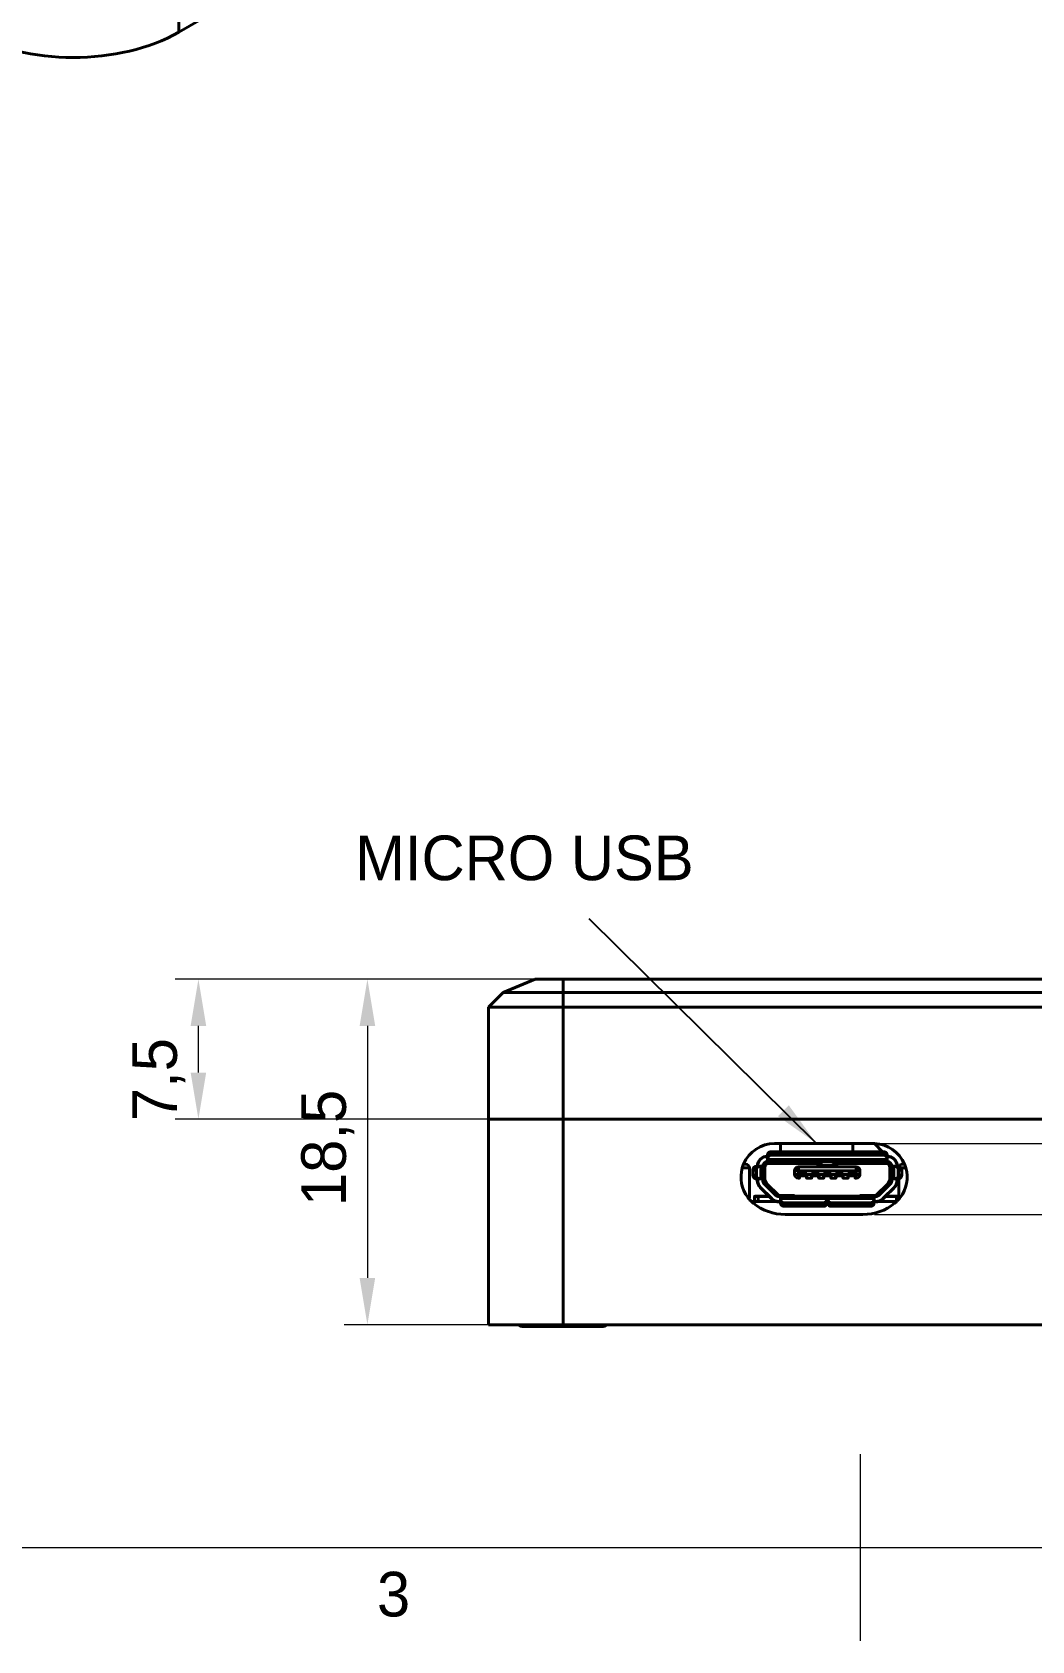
# Model space of a CAD drawing. Header units: millimetres. Extents: x 15 to 292, y 5 to 205.
# Drawn here: x 109.1 to 162.7, y 5 to 91.1 of the extents above; entities that cross this region are included whole.
import ezdxf

# ---------------------------------------------------------------- set-up
doc = ezdxf.new("R2010")
doc.units = ezdxf.units.MM
for name, color, linetype in [('Annotations', 7, 'Continuous'), ('Border', 7, 'Continuous'), ('Geometries', 7, 'Continuous')]:
    doc.layers.add(name, color=color, linetype=linetype)
doc.styles.add('Shapr6', font='txt', dxfattribs={"height": 2.3925})
doc.styles.add('Shapr8', font='txt', dxfattribs={"height": 2.3925})
doc.dimstyles.new('ISO-25', dxfattribs={"dimtxt": 2.5, "dimasz": 2.5, "dimexe": 1.25, "dimexo": 0.625, "dimtad": 1, "dimtxsty": 'Standard', "dimcen": 2.5, "dimadec": 0, "dimazin": 0, "dimtfac": 1, "dimtmove": 0, "dimatfit": 3, "dimfxl": 1, "dimarcsym": 0})

# ---------------------------------------------------------------- blocks, each defined once
blk = doc.blocks.new('*D4')
at = {"layer": 'Annotations', "color": 0, "linetype": 'Continuous', "lineweight": 15}
for p, q in [((136.957, 40.429), (125.848, 40.429)), ((127.098, 37.929), (127.098, 24.429)), ((139.297, 21.929), (125.848, 21.929))]:
    blk.add_line(p, q, dxfattribs=at)
at = {"layer": 'Annotations', "color": 0}
for points in [[(127.515, 37.929), (126.681, 37.929), (127.098, 40.429)], [(126.681, 24.429), (127.515, 24.429), (127.098, 21.929)]]:
    blk.add_solid(points, dxfattribs=at)
at = {"layer": 'Defpoints', "color": 0}
for p in [(137.582, 40.429), (127.098, 21.929), (139.922, 21.929)]:
    blk.add_point(p, dxfattribs=at)
at = {"layer": 'Annotations', "color": 0, "lineweight": 15, "insert": (124.974, 31.394), "char_height": 2.3925, "attachment_point": 5, "rotation": 90, "style": 'Shapr6'}
blk.add_mtext('\\A1;18,5', dxfattribs=at)
blk = doc.blocks.new('*D5')
at = {"layer": 'Annotations', "color": 0, "linetype": 'Continuous', "lineweight": 15}
for p, q in [((196.511, 34.129), (196.511, 36.629)), ((153.719, 31.629), (197.761, 31.629)), ((196.511, 27.829), (196.511, 31.629)), ((154.265, 27.829), (197.761, 27.829)), ((196.511, 25.329), (196.511, 22.829))]:
    blk.add_line(p, q, dxfattribs=at)
at = {"layer": 'Annotations', "color": 0}
for points in [[(196.094, 34.129), (196.927, 34.129), (196.511, 31.629)], [(196.927, 25.329), (196.094, 25.329), (196.511, 27.829)]]:
    blk.add_solid(points, dxfattribs=at)
at = {"layer": 'Defpoints', "color": 0}
for p in [(153.094, 31.629), (196.511, 31.629), (153.64, 27.829)]:
    blk.add_point(p, dxfattribs=at)
at = {"layer": 'Annotations', "color": 0, "lineweight": 15, "insert": (194.387, 29.56), "char_height": 2.3925, "attachment_point": 5, "rotation": 90, "style": 'Shapr6'}
blk.add_mtext('\\A1;3,8', dxfattribs=at)
blk = doc.blocks.new('*D6')
at = {"layer": 'Annotations', "color": 0, "linetype": 'Continuous', "lineweight": 15}
for p, q in [((136.957, 40.429), (116.797, 40.429)), ((118.047, 35.429), (118.047, 37.929)), ((136.957, 32.929), (116.797, 32.929))]:
    blk.add_line(p, q, dxfattribs=at)
at = {"layer": 'Annotations', "color": 0}
for points in [[(118.464, 37.929), (117.63, 37.929), (118.047, 40.429)], [(117.63, 35.429), (118.464, 35.429), (118.047, 32.929)]]:
    blk.add_solid(points, dxfattribs=at)
at = {"layer": 'Defpoints', "color": 0}
for p in [(118.047, 40.429), (137.582, 40.429), (137.582, 32.929)]:
    blk.add_point(p, dxfattribs=at)
at = {"layer": 'Annotations', "color": 0, "lineweight": 15, "insert": (115.923, 35.051), "char_height": 2.3925, "attachment_point": 5, "rotation": 90, "style": 'Shapr6'}
blk.add_mtext('\\A1;7,5', dxfattribs=at)

msp = doc.modelspace()

# ---------------------------------------------------------------- linework, layer by layer
at = {"layer": 'Border', "linetype": 'Continuous', "lineweight": 15}
for p, q in [((153.5, 15), (153.5, 5)), ((20, 10), (287, 10))]:
    msp.add_line(p, q, dxfattribs=at)
at = {"layer": 'Geometries', "linetype": 'Continuous', "lineweight": 40}
for p, q in [((161.79, 117.003), (116.995, 91.14)), ((116.995, 109.103), (116.995, 91.14)), ((133.582, 38.929), (134.375, 39.722)), ((136.082, 40.429), (134.375, 39.722)), ((137.582, 39.722), (134.375, 39.722)), ((136.082, 40.429), (137.582, 40.429)), ((137.582, 40.429), (137.582, 39.722)), ((137.582, 40.429), (185.932, 40.429)), ((137.582, 38.929), (137.582, 39.722)), ((185.932, 39.722), (137.582, 39.722)), ((133.582, 32.929), (133.582, 38.929)), ((137.582, 38.929), (133.582, 38.929)), ((185.932, 38.929), (137.582, 38.929)), ((137.582, 38.929), (137.582, 32.929)), ((133.582, 21.929), (133.582, 32.929)), ((137.582, 32.929), (133.582, 32.929)), ((133.582, 32.929), (137.582, 32.929)), ((137.582, 32.929), (137.582, 21.929)), ((168.375, 32.929), (137.582, 32.929)), ((137.582, 32.929), (168.375, 32.929)), ((148.532, 30.954), (148.532, 31.03)), ((149.221, 31.191), (148.732, 31.191)), ((148.732, 31.186), (148.732, 31.191)), ((148.732, 31.186), (148.732, 31.018)), ((154.732, 31.186), (148.732, 31.186)), ((148.732, 31.018), (154.732, 31.018)), ((148.732, 31.018), (148.732, 31.004)), ((148.909, 31.629), (149.221, 31.629)), ((149.221, 31.629), (153.094, 31.629)), ((149.221, 31.629), (149.221, 31.191)), ((153.094, 31.191), (149.221, 31.191)), ((153.094, 31.629), (154.206, 31.629)), ((153.094, 31.629), (153.094, 31.191)), ((154.695, 31.191), (153.094, 31.191)), ((154.695, 31.191), (154.258, 31.628)), ((154.732, 31.191), (154.695, 31.191)), ((154.732, 31.186), (154.732, 31.191)), ((154.732, 31.018), (154.732, 31.186)), ((154.732, 31.018), (154.732, 31.004)), ((154.932, 31.03), (154.932, 30.954)), ((147.557, 30.329), (147.179, 30.329)), ((147.25, 30.529), (147.357, 30.529)), ((147.557, 28.729), (147.557, 30.329)), ((147.75, 30.204), (147.745, 30.204)), ((147.745, 30.204), (147.745, 29.944)), ((147.75, 30.204), (147.75, 29.944)), ((147.918, 30.204), (147.75, 30.204)), ((147.906, 30.404), (147.982, 30.404)), ((147.918, 29.944), (147.918, 30.204)), ((147.918, 30.204), (147.932, 30.204)), ((147.932, 30.204), (147.932, 29.944)), ((148.002, 30.414), (147.982, 30.414)), ((147.982, 30.404), (147.995, 30.404)), ((147.995, 30.404), (147.998, 30.404)), ((147.999, 30.404), (147.998, 30.404)), ((147.998, 30.404), (148.074, 30.404)), ((148.002, 30.414), (148.272, 30.414)), ((148.002, 30.41), (148.002, 30.405)), ((148.074, 30.404), (148.163, 30.404)), ((148.169, 30.394), (148.081, 30.394)), ((148.163, 30.404), (148.272, 30.404)), ((148.169, 29.754), (148.169, 30.394)), ((148.282, 30.394), (148.169, 30.394)), ((148.272, 30.414), (148.272, 30.414)), ((148.272, 30.404), (148.272, 30.414)), ((148.272, 30.404), (148.272, 30.414)), ((148.272, 30.404), (148.272, 30.404)), ((148.281, 30.404), (148.282, 30.404)), ((148.281, 30.399), (148.281, 30.399)), ((148.282, 30.404), (148.282, 30.394)), ((148.282, 30.394), (148.282, 30.354)), ((148.282, 30.354), (148.282, 29.761)), ((148.382, 30.354), (148.282, 30.354)), ((148.382, 30.354), (148.382, 29.761)), ((148.522, 30.934), (148.522, 30.954)), ((148.522, 30.664), (148.522, 30.934)), ((148.522, 30.664), (148.532, 30.664)), ((148.522, 30.664), (148.522, 30.664)), ((148.522, 30.664), (148.532, 30.664)), ((148.531, 30.934), (148.525, 30.934)), ((148.532, 30.941), (148.532, 30.954)), ((148.532, 30.938), (148.532, 30.941)), ((148.532, 30.862), (148.532, 30.938)), ((148.532, 30.938), (148.532, 30.937)), ((148.532, 30.773), (148.532, 30.862)), ((148.532, 30.664), (148.532, 30.773)), ((148.532, 30.664), (148.532, 30.664)), ((148.532, 30.655), (148.532, 30.654)), ((148.542, 30.654), (148.532, 30.654)), ((148.537, 30.655), (148.537, 30.655)), ((148.542, 30.855), (148.542, 30.767)), ((154.922, 30.767), (148.542, 30.767)), ((148.542, 30.767), (148.542, 30.654)), ((148.582, 30.654), (148.542, 30.654)), ((151.322, 30.654), (148.582, 30.654)), ((148.582, 30.554), (148.582, 30.654)), ((151.222, 30.554), (148.582, 30.554)), ((154.732, 31.004), (148.732, 31.004)), ((149.982, 29.974), (149.982, 30.174)), ((150.182, 30.174), (149.982, 30.174)), ((150.182, 30.374), (151.222, 30.374)), ((150.182, 30.174), (150.182, 30.374)), ((150.182, 30.174), (150.182, 29.974)), ((153.282, 30.174), (150.182, 30.174)), ((151.222, 30.554), (151.322, 30.654)), ((151.222, 30.374), (151.222, 30.554)), ((151.222, 30.374), (151.322, 30.374)), ((151.322, 30.654), (151.322, 30.374)), ((151.332, 30.654), (151.322, 30.654)), ((151.322, 30.374), (152.142, 30.374)), ((152.132, 30.654), (151.332, 30.654)), ((151.932, 30.454), (151.532, 30.454)), ((152.142, 30.654), (152.132, 30.654)), ((152.142, 30.374), (152.142, 30.654)), ((154.882, 30.654), (152.142, 30.654)), ((152.142, 30.654), (152.242, 30.554)), ((152.142, 30.374), (152.242, 30.374)), ((152.242, 30.554), (152.242, 30.374)), ((154.882, 30.554), (152.242, 30.554)), ((152.242, 30.374), (153.282, 30.374)), ((153.282, 30.374), (153.282, 30.174)), ((153.282, 29.974), (153.282, 30.174)), ((153.482, 30.174), (153.282, 30.174)), ((153.482, 30.174), (153.482, 29.974)), ((154.922, 30.654), (154.882, 30.654)), ((154.882, 30.654), (154.882, 30.554)), ((154.922, 30.767), (154.922, 30.855)), ((154.922, 30.654), (154.922, 30.767)), ((154.932, 30.654), (154.922, 30.654)), ((154.928, 30.655), (154.927, 30.655)), ((154.927, 30.655), (154.927, 30.655)), ((154.932, 30.954), (154.932, 30.941)), ((154.932, 30.941), (154.932, 30.938)), ((154.932, 30.937), (154.932, 30.938)), ((154.932, 30.938), (154.932, 30.862)), ((154.932, 30.862), (154.932, 30.773)), ((154.932, 30.773), (154.932, 30.664)), ((154.932, 30.664), (154.942, 30.664)), ((154.932, 30.664), (154.932, 30.664)), ((154.942, 30.664), (154.932, 30.664)), ((154.932, 30.655), (154.932, 30.654)), ((154.939, 30.934), (154.933, 30.934)), ((154.942, 30.934), (154.942, 30.954)), ((154.942, 30.934), (154.942, 30.664)), ((154.942, 30.664), (154.942, 30.664)), ((155.082, 29.761), (155.082, 30.354)), ((155.182, 30.354), (155.082, 30.354)), ((155.182, 30.394), (155.182, 30.404)), ((155.183, 30.404), (155.182, 30.404)), ((155.182, 30.354), (155.182, 30.394)), ((155.295, 30.394), (155.182, 30.394)), ((155.182, 29.761), (155.182, 30.354)), ((155.184, 30.399), (155.183, 30.399)), ((155.192, 30.414), (155.192, 30.404)), ((155.192, 30.414), (155.192, 30.414)), ((155.192, 30.414), (155.462, 30.414)), ((155.192, 30.414), (155.192, 30.404)), ((155.192, 30.404), (155.192, 30.404)), ((155.192, 30.404), (155.301, 30.404)), ((155.384, 30.394), (155.295, 30.394)), ((155.295, 29.754), (155.295, 30.394)), ((155.301, 30.404), (155.39, 30.404)), ((155.39, 30.404), (155.466, 30.404)), ((155.462, 30.414), (155.482, 30.414)), ((155.462, 30.405), (155.462, 30.41)), ((155.466, 30.404), (155.465, 30.404)), ((155.466, 30.404), (155.47, 30.404)), ((155.47, 30.404), (155.482, 30.404)), ((155.482, 30.404), (155.558, 30.404)), ((155.532, 29.944), (155.532, 30.204)), ((155.546, 30.204), (155.532, 30.204)), ((155.546, 30.204), (155.546, 29.944)), ((155.715, 30.204), (155.546, 30.204)), ((155.935, 30.329), (155.684, 30.329)), ((155.715, 30.204), (155.719, 30.204)), ((155.715, 29.944), (155.715, 30.204)), ((155.719, 29.944), (155.719, 30.204)), ((155.757, 30.529), (155.864, 30.529)), ((147.75, 29.944), (147.745, 29.944)), ((147.75, 29.944), (147.918, 29.944)), ((147.982, 29.744), (147.906, 29.744)), ((147.918, 29.944), (147.932, 29.944)), ((147.995, 29.744), (147.982, 29.744)), ((147.982, 29.734), (147.982, 29.744)), ((148.002, 29.734), (147.982, 29.734)), ((147.982, 29.657), (147.982, 29.734)), ((148.002, 29.657), (147.982, 29.657)), ((147.998, 29.744), (147.995, 29.744)), ((148.074, 29.744), (147.998, 29.744)), ((147.998, 29.744), (147.999, 29.744)), ((148.002, 29.742), (148.002, 29.734)), ((148.272, 29.734), (148.002, 29.734)), ((148.002, 29.734), (148.002, 29.657)), ((148.019, 29.46), (148.019, 29.46)), ((148.163, 29.744), (148.074, 29.744)), ((148.081, 29.754), (148.169, 29.754)), ((148.272, 29.744), (148.163, 29.744)), ((148.169, 29.754), (148.282, 29.754)), ((148.272, 29.744), (148.272, 29.734)), ((148.272, 29.744), (148.272, 29.734)), ((148.272, 29.734), (148.272, 29.734)), ((148.272, 29.657), (148.272, 29.734)), ((148.272, 29.657), (148.282, 29.657)), ((148.281, 29.744), (148.28, 29.74)), ((148.382, 29.761), (148.282, 29.761)), ((148.282, 29.761), (148.282, 29.754)), ((148.282, 29.754), (148.282, 29.657)), ((148.348, 29.473), (148.355, 29.481)), ((148.952, 28.87), (148.348, 29.473)), ((148.355, 29.481), (148.429, 29.407)), ((148.499, 29.478), (148.429, 29.407)), ((148.429, 29.407), (148.56, 29.275)), ((148.499, 29.478), (149.118, 28.859)), ((150.182, 29.974), (149.982, 29.974)), ((150.182, 29.974), (150.227, 29.974)), ((150.182, 29.974), (150.182, 29.774)), ((150.227, 29.774), (150.182, 29.774)), ((150.227, 30.014), (150.637, 30.014)), ((150.227, 29.974), (150.227, 30.014)), ((150.227, 30.014), (150.247, 29.994)), ((150.227, 29.774), (150.227, 29.974)), ((150.227, 29.974), (150.247, 29.974)), ((150.617, 29.994), (150.247, 29.994)), ((150.247, 29.994), (150.247, 29.974)), ((150.247, 29.974), (150.247, 29.894)), ((150.617, 29.894), (150.247, 29.894)), ((150.247, 29.894), (150.247, 29.794)), ((150.637, 30.014), (150.617, 29.994)), ((150.617, 29.974), (150.617, 29.994)), ((150.617, 29.894), (150.617, 29.974)), ((150.637, 29.974), (150.617, 29.974)), ((150.617, 29.794), (150.617, 29.894)), ((150.637, 30.014), (150.637, 29.974)), ((150.637, 29.974), (150.877, 29.974)), ((150.637, 29.974), (150.637, 29.774)), ((150.877, 29.774), (150.637, 29.774)), ((150.877, 30.014), (151.287, 30.014)), ((150.877, 29.974), (150.877, 30.014)), ((150.877, 30.014), (150.897, 29.994)), ((150.877, 29.974), (150.897, 29.974)), ((150.877, 29.774), (150.877, 29.974)), ((151.267, 29.994), (150.897, 29.994)), ((150.897, 29.994), (150.897, 29.974)), ((150.897, 29.974), (150.897, 29.894)), ((151.267, 29.894), (150.897, 29.894)), ((150.897, 29.894), (150.897, 29.794)), ((151.287, 30.014), (151.267, 29.994)), ((151.267, 29.974), (151.267, 29.994)), ((151.287, 29.974), (151.267, 29.974)), ((151.267, 29.894), (151.267, 29.974)), ((151.267, 29.794), (151.267, 29.894)), ((151.287, 30.014), (151.287, 29.974)), ((151.287, 29.974), (151.527, 29.974)), ((151.287, 29.974), (151.287, 29.774)), ((151.527, 29.774), (151.287, 29.774)), ((151.527, 29.974), (151.527, 30.014)), ((151.527, 30.014), (151.937, 30.014)), ((151.527, 30.014), (151.547, 29.994)), ((151.527, 29.974), (151.547, 29.974)), ((151.527, 29.774), (151.527, 29.974)), ((151.547, 29.994), (151.547, 29.974)), ((151.917, 29.994), (151.547, 29.994)), ((151.547, 29.974), (151.547, 29.894)), ((151.917, 29.894), (151.547, 29.894)), ((151.547, 29.894), (151.547, 29.794)), ((151.937, 30.014), (151.917, 29.994)), ((151.917, 29.974), (151.917, 29.994)), ((151.917, 29.894), (151.917, 29.974)), ((151.937, 29.974), (151.917, 29.974)), ((151.917, 29.794), (151.917, 29.894)), ((151.937, 30.014), (151.937, 29.974)), ((151.937, 29.974), (152.177, 29.974)), ((151.937, 29.974), (151.937, 29.774)), ((152.177, 29.774), (151.937, 29.774)), ((152.177, 30.014), (152.587, 30.014)), ((152.177, 29.974), (152.177, 30.014)), ((152.177, 30.014), (152.197, 29.994)), ((152.177, 29.774), (152.177, 29.974)), ((152.177, 29.974), (152.197, 29.974)), ((152.567, 29.994), (152.197, 29.994)), ((152.197, 29.994), (152.197, 29.974)), ((152.197, 29.974), (152.197, 29.894)), ((152.567, 29.894), (152.197, 29.894)), ((152.197, 29.894), (152.197, 29.794)), ((152.587, 30.014), (152.567, 29.994)), ((152.567, 29.974), (152.567, 29.994)), ((152.567, 29.894), (152.567, 29.974)), ((152.587, 29.974), (152.567, 29.974)), ((152.567, 29.794), (152.567, 29.894)), ((152.587, 30.014), (152.587, 29.974)), ((152.587, 29.974), (152.827, 29.974)), ((152.587, 29.974), (152.587, 29.774)), ((152.827, 29.774), (152.587, 29.774)), ((152.827, 29.974), (152.827, 30.014)), ((152.827, 30.014), (153.237, 30.014)), ((152.847, 29.994), (152.827, 30.014)), ((152.827, 29.974), (152.847, 29.974)), ((152.827, 29.774), (152.827, 29.974)), ((152.847, 29.994), (152.847, 29.974)), ((153.217, 29.994), (152.847, 29.994)), ((152.847, 29.974), (152.847, 29.894)), ((153.217, 29.894), (152.847, 29.894)), ((152.847, 29.894), (152.847, 29.794)), ((153.217, 29.994), (153.237, 30.014)), ((153.217, 29.974), (153.217, 29.994)), ((153.217, 29.974), (153.237, 29.974)), ((153.217, 29.894), (153.217, 29.974)), ((153.217, 29.794), (153.217, 29.894)), ((153.237, 30.014), (153.237, 29.974)), ((153.237, 29.974), (153.282, 29.974)), ((153.237, 29.974), (153.237, 29.774)), ((153.282, 29.774), (153.237, 29.774)), ((153.282, 29.774), (153.282, 29.974)), ((153.482, 29.974), (153.282, 29.974)), ((154.346, 28.859), (154.965, 29.478)), ((155.116, 29.473), (154.512, 28.87)), ((154.904, 29.275), (155.036, 29.407)), ((155.036, 29.407), (154.904, 29.275)), ((155.036, 29.407), (154.965, 29.478)), ((155.036, 29.407), (155.109, 29.481)), ((155.036, 29.407), (155.083, 29.454)), ((155.182, 29.761), (155.082, 29.761)), ((155.109, 29.481), (155.083, 29.454)), ((155.109, 29.481), (155.116, 29.473)), ((155.182, 29.754), (155.182, 29.761)), ((155.182, 29.657), (155.182, 29.754)), ((155.182, 29.754), (155.295, 29.754)), ((155.182, 29.657), (155.192, 29.657)), ((155.192, 29.734), (155.192, 29.744)), ((155.301, 29.744), (155.192, 29.744)), ((155.192, 29.734), (155.192, 29.744)), ((155.462, 29.734), (155.192, 29.734)), ((155.192, 29.734), (155.192, 29.734)), ((155.192, 29.734), (155.192, 29.657)), ((155.295, 29.754), (155.384, 29.754)), ((155.39, 29.744), (155.301, 29.744)), ((155.466, 29.744), (155.39, 29.744)), ((155.462, 29.734), (155.462, 29.742)), ((155.462, 29.657), (155.462, 29.734)), ((155.462, 29.734), (155.482, 29.734)), ((155.462, 29.657), (155.482, 29.657)), ((155.465, 29.744), (155.466, 29.744)), ((155.47, 29.744), (155.466, 29.744)), ((155.482, 29.744), (155.47, 29.744)), ((155.557, 29.744), (155.482, 29.744)), ((155.482, 29.744), (155.482, 29.734)), ((155.482, 29.734), (155.482, 29.657)), ((155.546, 29.944), (155.532, 29.944)), ((155.546, 29.944), (155.715, 29.944)), ((155.557, 29.744), (155.557, 28.804)), ((155.558, 29.744), (155.557, 29.744)), ((155.715, 29.944), (155.719, 29.944)), ((147.484, 28.729), (147.557, 28.729)), ((147.664, 28.529), (147.832, 28.529)), ((148.032, 28.794), (147.832, 28.794)), ((147.832, 28.794), (147.832, 28.529)), ((147.832, 28.529), (148.032, 28.529)), ((147.842, 28.804), (148.032, 28.804)), ((148.032, 28.804), (148.608, 28.804)), ((148.032, 28.794), (148.032, 28.804)), ((148.618, 28.794), (148.032, 28.794)), ((148.032, 28.794), (148.032, 28.529)), ((148.032, 28.529), (148.972, 28.529)), ((148.157, 29.283), (148.143, 29.268)), ((148.147, 29.265), (148.143, 29.268)), ((148.15, 29.261), (148.143, 29.268)), ((148.15, 29.261), (148.147, 29.265)), ((148.608, 28.804), (148.15, 29.261)), ((148.157, 29.283), (148.761, 28.679)), ((148.56, 29.275), (148.56, 29.275)), ((148.732, 29.104), (148.56, 29.275)), ((148.618, 28.794), (148.608, 28.804)), ((148.747, 28.665), (148.618, 28.794)), ((148.732, 29.104), (148.839, 28.996)), ((148.761, 28.679), (148.747, 28.665)), ((148.839, 28.996), (148.885, 28.951)), ((148.885, 28.951), (148.932, 28.904)), ((148.932, 28.904), (148.939, 28.904)), ((148.932, 28.904), (148.959, 28.877)), ((148.952, 28.87), (148.959, 28.877)), ((149.136, 28.794), (149.136, 28.804)), ((149.136, 28.804), (149.24, 28.804)), ((149.222, 28.794), (149.136, 28.794)), ((149.136, 28.524), (149.222, 28.524)), ((149.136, 28.524), (149.136, 28.504)), ((149.222, 28.504), (149.136, 28.504)), ((149.19, 28.854), (149.24, 28.804)), ((149.19, 28.854), (149.982, 28.854)), ((149.222, 28.794), (149.222, 28.794)), ((149.222, 28.524), (149.222, 28.794)), ((149.232, 28.794), (149.222, 28.794)), ((149.232, 28.794), (149.222, 28.794)), ((149.222, 28.524), (149.222, 28.504)), ((149.222, 28.524), (149.231, 28.524)), ((149.232, 28.504), (149.222, 28.504)), ((149.232, 28.685), (149.232, 28.794)), ((149.232, 28.596), (149.232, 28.685)), ((149.232, 28.52), (149.232, 28.596)), ((149.232, 28.521), (149.232, 28.52)), ((149.232, 28.516), (149.232, 28.52)), ((149.232, 28.504), (149.232, 28.516)), ((149.232, 28.428), (149.232, 28.504)), ((149.24, 28.804), (149.242, 28.804)), ((149.982, 28.804), (149.242, 28.804)), ((149.242, 28.804), (149.242, 28.691)), ((149.242, 28.691), (149.242, 28.602)), ((151.692, 28.691), (149.242, 28.691)), ((149.432, 28.454), (151.502, 28.454)), ((149.432, 28.44), (149.432, 28.454)), ((151.502, 28.44), (149.432, 28.44)), ((149.432, 28.44), (149.432, 28.274)), ((149.982, 28.804), (149.982, 28.854)), ((151.692, 28.804), (149.982, 28.804)), ((151.502, 28.44), (151.502, 28.454)), ((151.502, 28.271), (151.502, 28.44)), ((151.692, 28.691), (151.692, 28.804)), ((151.692, 28.804), (151.772, 28.804)), ((151.692, 28.602), (151.692, 28.691)), ((151.702, 28.794), (151.702, 28.685)), ((151.762, 28.794), (151.702, 28.794)), ((151.702, 28.685), (151.702, 28.596)), ((151.702, 28.596), (151.702, 28.574)), ((151.702, 28.574), (151.702, 28.554)), ((151.702, 28.574), (151.756, 28.574)), ((151.702, 28.554), (151.702, 28.529)), ((151.741, 28.554), (151.702, 28.554)), ((151.702, 28.529), (151.762, 28.529)), ((151.702, 28.529), (151.702, 28.504)), ((151.702, 28.504), (151.702, 28.428)), ((151.762, 28.504), (151.702, 28.504)), ((151.756, 28.574), (151.761, 28.574)), ((151.761, 28.574), (151.762, 28.573)), ((151.762, 28.685), (151.762, 28.794)), ((151.762, 28.596), (151.762, 28.685)), ((151.762, 28.574), (151.762, 28.596)), ((151.762, 28.573), (151.762, 28.574)), ((151.762, 28.552), (151.762, 28.573)), ((151.762, 28.529), (151.762, 28.552)), ((151.762, 28.529), (151.762, 28.524)), ((151.762, 28.504), (151.762, 28.524)), ((151.762, 28.428), (151.762, 28.504)), ((151.772, 28.804), (153.482, 28.804)), ((151.772, 28.804), (151.772, 28.691)), ((151.772, 28.691), (151.772, 28.602)), ((154.222, 28.691), (151.772, 28.691)), ((151.962, 28.454), (154.032, 28.454)), ((151.962, 28.454), (151.962, 28.44)), ((151.962, 28.44), (151.962, 28.271)), ((154.032, 28.44), (151.962, 28.44)), ((154.275, 28.854), (153.482, 28.854)), ((153.482, 28.804), (153.482, 28.854)), ((153.482, 28.804), (154.222, 28.804)), ((154.032, 28.454), (154.032, 28.44)), ((154.032, 28.271), (154.032, 28.44)), ((154.222, 28.804), (154.225, 28.804)), ((154.222, 28.691), (154.222, 28.804)), ((154.222, 28.602), (154.222, 28.691)), ((154.225, 28.804), (154.275, 28.854)), ((154.225, 28.804), (154.329, 28.804)), ((154.232, 28.794), (154.232, 28.685)), ((154.242, 28.794), (154.232, 28.794)), ((154.242, 28.794), (154.232, 28.794)), ((154.232, 28.685), (154.232, 28.596)), ((154.232, 28.596), (154.232, 28.52)), ((154.232, 28.52), (154.232, 28.521)), ((154.232, 28.52), (154.232, 28.516)), ((154.232, 28.516), (154.232, 28.504)), ((154.232, 28.504), (154.232, 28.428)), ((154.242, 28.504), (154.232, 28.504)), ((154.233, 28.524), (154.242, 28.524)), ((154.242, 28.794), (154.242, 28.794)), ((154.242, 28.794), (154.242, 28.524)), ((154.329, 28.794), (154.242, 28.794)), ((154.242, 28.524), (154.329, 28.524)), ((154.242, 28.524), (154.242, 28.504)), ((154.329, 28.504), (154.242, 28.504)), ((154.329, 28.804), (154.329, 28.794)), ((154.329, 28.524), (154.329, 28.504)), ((154.492, 28.529), (155.432, 28.529)), ((154.505, 28.877), (154.532, 28.904)), ((154.505, 28.877), (154.512, 28.87)), ((154.525, 28.904), (154.532, 28.904)), ((154.532, 28.904), (154.579, 28.951)), ((154.579, 28.951), (154.625, 28.996)), ((154.625, 28.996), (154.732, 29.104)), ((154.703, 28.679), (155.307, 29.283)), ((154.703, 28.679), (154.717, 28.665)), ((154.846, 28.794), (154.717, 28.665)), ((154.904, 29.275), (154.732, 29.104)), ((154.856, 28.804), (154.846, 28.794)), ((155.432, 28.794), (154.846, 28.794)), ((155.314, 29.261), (154.856, 28.804)), ((154.856, 28.804), (155.432, 28.804)), ((155.307, 29.283), (155.321, 29.268)), ((155.321, 29.268), (155.314, 29.261)), ((155.321, 29.268), (155.314, 29.261)), ((155.432, 28.804), (155.432, 28.794)), ((155.432, 28.804), (155.557, 28.804)), ((155.432, 28.794), (155.432, 28.529)), ((155.632, 28.794), (155.432, 28.794)), ((155.432, 28.529), (155.451, 28.529)), ((155.557, 28.804), (155.622, 28.804)), ((155.632, 28.794), (155.632, 28.731)), ((149.432, 28.274), (149.432, 28.271)), ((149.432, 28.271), (151.502, 28.271)), ((149.432, 28.271), (149.432, 28.267)), ((149.432, 28.267), (151.502, 28.267)), ((149.474, 27.829), (153.64, 27.829)), ((151.502, 28.271), (151.502, 28.267)), ((151.962, 28.271), (154.032, 28.271)), ((151.962, 28.271), (151.962, 28.267)), ((151.962, 28.267), (154.032, 28.267)), ((154.032, 28.271), (154.032, 28.267)), ((135.193, 21.929), (133.582, 21.929)), ((137.582, 21.929), (135.193, 21.929)), ((139.657, 21.829), (135.457, 21.829)), ((139.922, 21.929), (137.582, 21.929)), ((183.593, 21.929), (139.922, 21.929))]:
    msp.add_line(p, q, dxfattribs=at)
at = {"layer": 'Geometries', "linetype": 'Continuous', "lineweight": 40, "flags": 128}
for points in [[(148.732, 31.191), (148.729, 31.191), (148.723, 31.19), (148.717, 31.19), (148.711, 31.19), (148.705, 31.189), (148.699, 31.188), (148.693, 31.188), (148.687, 31.187), (148.681, 31.185), (148.675, 31.184), (148.67, 31.183), (148.664, 31.181), (148.658, 31.179), (148.653, 31.177), (148.647, 31.175), (148.642, 31.173), (148.636, 31.171), (148.631, 31.169), (148.626, 31.166), (148.621, 31.164), (148.616, 31.161), (148.611, 31.158), (148.606, 31.155), (148.601, 31.152), (148.597, 31.149), (148.593, 31.145), (148.588, 31.142), (148.584, 31.138), (148.58, 31.135), (148.576, 31.131), (148.572, 31.127), (148.569, 31.123), (148.565, 31.119), (148.562, 31.115), (148.559, 31.111), (148.556, 31.106), (148.553, 31.102), (148.551, 31.098), (148.548, 31.093), (148.546, 31.089), (148.544, 31.084), (148.542, 31.08), (148.54, 31.075), (148.538, 31.07), (148.537, 31.066), (148.536, 31.061), (148.535, 31.056), (148.534, 31.051), (148.533, 31.046), (148.533, 31.042), (148.532, 31.038)], [(154.932, 31.03), (154.932, 31.033), (154.932, 31.038), (154.932, 31.042), (154.931, 31.047), (154.93, 31.052), (154.929, 31.057), (154.928, 31.062), (154.927, 31.066), (154.926, 31.071), (154.924, 31.076), (154.922, 31.08), (154.92, 31.085), (154.918, 31.089), (154.916, 31.094), (154.913, 31.098), (154.911, 31.103), (154.908, 31.107), (154.905, 31.111), (154.902, 31.115), (154.898, 31.119), (154.895, 31.123), (154.891, 31.127), (154.888, 31.131), (154.884, 31.135), (154.88, 31.138), (154.876, 31.142), (154.871, 31.145), (154.867, 31.149), (154.862, 31.152), (154.858, 31.155), (154.853, 31.158), (154.848, 31.161), (154.843, 31.164), (154.838, 31.166), (154.833, 31.169), (154.828, 31.171), (154.822, 31.173), (154.817, 31.176), (154.811, 31.178), (154.806, 31.179), (154.8, 31.181), (154.794, 31.183), (154.789, 31.184), (154.783, 31.185), (154.777, 31.187), (154.771, 31.188), (154.765, 31.188), (154.759, 31.189), (154.753, 31.19), (154.747, 31.19), (154.741, 31.19), (154.735, 31.191), (154.732, 31.191)], [(147.906, 30.404), (147.903, 30.404), (147.898, 30.404), (147.893, 30.403), (147.889, 30.403), (147.884, 30.402), (147.879, 30.401), (147.874, 30.4), (147.87, 30.399), (147.865, 30.397), (147.86, 30.396), (147.856, 30.394), (147.851, 30.392), (147.846, 30.39), (147.842, 30.387), (147.838, 30.385), (147.833, 30.382), (147.829, 30.379), (147.825, 30.376), (147.821, 30.373), (147.816, 30.37), (147.812, 30.367), (147.809, 30.363), (147.805, 30.359), (147.801, 30.355), (147.797, 30.351), (147.794, 30.347), (147.79, 30.343), (147.787, 30.339), (147.784, 30.334), (147.781, 30.329), (147.778, 30.325), (147.775, 30.32), (147.772, 30.315), (147.77, 30.31), (147.767, 30.305), (147.765, 30.299), (147.762, 30.294), (147.76, 30.289), (147.758, 30.283), (147.756, 30.277), (147.755, 30.272), (147.753, 30.266), (147.752, 30.26), (147.75, 30.254), (147.749, 30.249), (147.748, 30.243), (147.747, 30.237), (147.747, 30.231), (147.746, 30.225), (147.746, 30.219), (147.745, 30.213), (147.745, 30.207), (147.745, 30.204)], [(147.982, 30.41), (147.982, 30.411), (147.982, 30.414)], [(147.982, 30.404), (147.982, 30.407), (147.982, 30.41)], [(148.002, 30.405), (148.002, 30.405), (148.002, 30.404), (148.001, 30.404), (148, 30.404), (147.999, 30.404)], [(148.002, 30.414), (148.002, 30.412), (148.002, 30.41)], [(148.272, 30.414), (148.274, 30.413), (148.276, 30.413), (148.277, 30.412), (148.278, 30.41), (148.279, 30.408), (148.28, 30.406), (148.281, 30.404)], [(148.281, 30.399), (148.28, 30.4), (148.279, 30.401), (148.278, 30.402), (148.277, 30.403), (148.275, 30.403), (148.274, 30.404), (148.272, 30.404)], [(148.281, 30.404), (148.281, 30.402), (148.282, 30.399), (148.282, 30.397), (148.282, 30.395)], [(148.522, 30.954), (148.525, 30.954), (148.529, 30.954), (148.532, 30.954)], [(148.525, 30.934), (148.524, 30.934), (148.522, 30.934)], [(148.532, 30.655), (148.53, 30.656), (148.528, 30.657), (148.525, 30.658), (148.524, 30.659), (148.523, 30.66), (148.522, 30.662), (148.522, 30.664)], [(148.532, 30.937), (148.532, 30.936), (148.532, 30.935), (148.531, 30.934), (148.531, 30.934), (148.531, 30.934)], [(148.532, 30.664), (148.532, 30.662), (148.533, 30.66), (148.533, 30.659), (148.534, 30.658), (148.535, 30.657), (148.536, 30.656), (148.537, 30.655)], [(148.541, 30.654), (148.539, 30.654), (148.536, 30.654), (148.534, 30.655), (148.532, 30.655)], [(154.932, 30.655), (154.93, 30.655), (154.928, 30.654), (154.926, 30.654), (154.923, 30.654)], [(154.927, 30.655), (154.928, 30.656), (154.929, 30.657), (154.93, 30.658), (154.931, 30.659), (154.932, 30.66), (154.932, 30.662), (154.932, 30.664)], [(154.932, 30.655), (154.931, 30.656), (154.929, 30.656), (154.928, 30.655)], [(154.932, 30.954), (154.935, 30.954), (154.939, 30.954), (154.942, 30.954)], [(154.933, 30.934), (154.933, 30.934), (154.933, 30.934), (154.932, 30.935), (154.932, 30.936), (154.932, 30.937)], [(154.942, 30.664), (154.942, 30.662), (154.941, 30.66), (154.94, 30.659), (154.939, 30.658), (154.937, 30.657), (154.934, 30.656), (154.932, 30.655)], [(154.942, 30.934), (154.94, 30.934), (154.939, 30.934)], [(155.182, 30.395), (155.182, 30.397), (155.182, 30.399), (155.183, 30.402), (155.183, 30.404)], [(155.183, 30.404), (155.184, 30.406), (155.185, 30.408), (155.186, 30.41), (155.187, 30.412), (155.189, 30.413), (155.19, 30.413), (155.192, 30.414)], [(155.192, 30.404), (155.19, 30.404), (155.189, 30.403), (155.188, 30.403), (155.186, 30.402), (155.185, 30.401), (155.184, 30.4), (155.184, 30.399)], [(155.462, 30.41), (155.462, 30.412), (155.462, 30.414)], [(155.465, 30.404), (155.465, 30.404), (155.463, 30.404), (155.462, 30.404), (155.462, 30.405), (155.462, 30.405)], [(155.482, 30.414), (155.482, 30.411), (155.482, 30.407), (155.482, 30.404)], [(155.571, 30.403), (155.57, 30.403), (155.567, 30.403)], [(155.684, 30.329), (155.683, 30.33), (155.68, 30.334), (155.677, 30.339), (155.674, 30.343), (155.67, 30.348), (155.667, 30.352), (155.663, 30.356), (155.659, 30.36), (155.655, 30.363), (155.651, 30.367), (155.647, 30.37), (155.643, 30.374), (155.639, 30.377), (155.635, 30.38), (155.631, 30.383), (155.626, 30.385), (155.622, 30.388), (155.617, 30.39), (155.613, 30.392), (155.608, 30.394), (155.603, 30.396), (155.599, 30.397), (155.594, 30.399), (155.589, 30.4), (155.584, 30.401), (155.58, 30.402), (155.575, 30.403), (155.571, 30.403)], [(155.719, 30.204), (155.719, 30.207), (155.719, 30.213), (155.719, 30.219), (155.718, 30.225), (155.717, 30.231), (155.717, 30.237), (155.716, 30.243), (155.715, 30.249), (155.714, 30.255), (155.712, 30.261), (155.711, 30.266), (155.709, 30.272), (155.708, 30.278), (155.706, 30.283), (155.704, 30.289), (155.702, 30.294), (155.699, 30.3), (155.697, 30.305), (155.695, 30.31), (155.692, 30.315), (155.689, 30.32), (155.686, 30.325), (155.684, 30.329)], [(147.745, 29.944), (147.745, 29.94), (147.745, 29.934), (147.746, 29.928), (147.746, 29.922), (147.747, 29.916), (147.747, 29.91), (147.748, 29.905), (147.749, 29.899), (147.75, 29.893), (147.752, 29.887), (147.753, 29.881), (147.755, 29.875), (147.757, 29.87), (147.758, 29.864), (147.76, 29.859), (147.763, 29.853), (147.765, 29.848), (147.767, 29.843), (147.77, 29.837), (147.772, 29.832), (147.775, 29.827), (147.778, 29.823), (147.781, 29.818), (147.784, 29.813), (147.787, 29.809), (147.791, 29.804), (147.794, 29.8), (147.798, 29.796), (147.801, 29.792), (147.805, 29.788), (147.809, 29.784), (147.813, 29.781), (147.817, 29.777), (147.821, 29.774), (147.825, 29.771), (147.829, 29.768), (147.834, 29.765), (147.838, 29.762), (147.843, 29.76), (147.847, 29.758), (147.852, 29.755), (147.856, 29.754), (147.861, 29.752), (147.866, 29.75), (147.87, 29.749), (147.875, 29.747), (147.88, 29.746), (147.885, 29.746), (147.889, 29.745), (147.894, 29.744), (147.898, 29.744)], [(147.999, 29.744), (148, 29.744), (148.001, 29.744), (148.002, 29.743), (148.002, 29.743), (148.002, 29.742)], [(148.272, 29.744), (148.274, 29.744), (148.275, 29.744), (148.277, 29.745), (148.278, 29.746), (148.279, 29.747), (148.28, 29.748), (148.281, 29.749)], [(148.28, 29.74), (148.278, 29.738), (148.277, 29.736), (148.276, 29.735), (148.275, 29.734), (148.273, 29.734), (148.272, 29.734)], [(148.282, 29.754), (148.282, 29.75), (148.281, 29.747), (148.281, 29.744)], [(155.183, 29.744), (155.183, 29.747), (155.182, 29.75), (155.182, 29.754)], [(155.183, 29.749), (155.184, 29.748), (155.185, 29.747), (155.186, 29.746), (155.188, 29.745), (155.189, 29.744), (155.19, 29.744), (155.192, 29.744)], [(155.192, 29.734), (155.19, 29.734), (155.189, 29.735), (155.188, 29.736), (155.186, 29.737), (155.185, 29.739), (155.184, 29.742), (155.183, 29.744)], [(155.462, 29.742), (155.462, 29.743), (155.462, 29.743), (155.463, 29.744), (155.465, 29.744), (155.465, 29.744)], [(155.558, 29.744), (155.561, 29.744), (155.566, 29.744), (155.571, 29.744), (155.576, 29.745), (155.58, 29.746), (155.585, 29.747), (155.59, 29.748), (155.595, 29.749), (155.599, 29.75), (155.604, 29.752), (155.609, 29.754), (155.613, 29.756), (155.618, 29.758), (155.622, 29.76), (155.627, 29.763), (155.631, 29.765), (155.635, 29.768), (155.64, 29.771), (155.644, 29.774), (155.648, 29.777), (155.652, 29.781), (155.656, 29.784), (155.657, 29.786)], [(155.657, 29.786), (155.659, 29.788), (155.663, 29.792), (155.667, 29.796), (155.67, 29.8), (155.674, 29.804), (155.677, 29.809), (155.68, 29.813), (155.683, 29.818), (155.686, 29.823), (155.689, 29.828), (155.692, 29.833), (155.695, 29.838), (155.697, 29.843), (155.7, 29.848), (155.702, 29.854), (155.704, 29.859), (155.706, 29.864), (155.708, 29.87), (155.709, 29.876), (155.711, 29.881), (155.712, 29.887), (155.714, 29.893), (155.715, 29.899), (155.716, 29.905), (155.717, 29.911), (155.718, 29.917), (155.718, 29.923), (155.719, 29.929), (155.719, 29.935), (155.719, 29.941), (155.719, 29.944)], [(149.118, 28.859), (149.107, 28.861), (149.095, 28.863), (149.084, 28.865), (149.073, 28.868), (149.061, 28.87), (149.05, 28.873), (149.038, 28.877), (149.027, 28.88), (149.014, 28.885), (149.001, 28.89), (148.987, 28.896), (148.975, 28.902), (148.962, 28.908), (148.946, 28.916), (148.931, 28.925), (148.916, 28.934), (148.901, 28.944), (148.891, 28.952), (148.881, 28.96), (148.871, 28.968), (148.856, 28.98), (148.842, 28.994), (148.839, 28.996)], [(149.222, 28.794), (149.222, 28.796), (149.223, 28.797), (149.224, 28.798), (149.226, 28.799), (149.228, 28.801), (149.23, 28.802), (149.232, 28.802)], [(149.231, 28.524), (149.231, 28.524), (149.231, 28.523), (149.232, 28.522), (149.232, 28.521), (149.232, 28.521)], [(149.232, 28.802), (149.235, 28.803), (149.239, 28.804), (149.242, 28.804)], [(149.237, 28.802), (149.236, 28.802), (149.235, 28.801), (149.234, 28.799), (149.233, 28.798), (149.233, 28.797), (149.232, 28.795), (149.232, 28.794)], [(149.232, 28.428), (149.232, 28.425), (149.232, 28.42), (149.233, 28.415), (149.233, 28.41), (149.234, 28.405), (149.235, 28.401), (149.236, 28.396), (149.237, 28.391), (149.239, 28.387), (149.24, 28.382), (149.242, 28.377), (149.244, 28.373), (149.246, 28.368), (149.249, 28.364), (149.251, 28.359), (149.254, 28.355), (149.256, 28.351), (149.259, 28.346), (149.263, 28.342), (149.266, 28.338), (149.269, 28.334), (149.273, 28.33), (149.277, 28.326), (149.28, 28.323), (149.284, 28.319), (149.289, 28.315), (149.293, 28.312), (149.297, 28.309), (149.302, 28.306), (149.306, 28.302), (149.311, 28.299), (149.316, 28.297), (149.321, 28.294), (149.326, 28.291), (149.331, 28.289), (149.337, 28.286), (149.342, 28.284), (149.347, 28.282), (149.353, 28.28), (149.358, 28.278), (149.364, 28.276), (149.37, 28.275), (149.376, 28.273), (149.381, 28.272), (149.387, 28.271), (149.393, 28.27), (149.399, 28.269), (149.405, 28.268), (149.411, 28.268), (149.417, 28.267), (149.423, 28.267), (149.429, 28.267), (149.432, 28.267)], [(151.762, 28.552), (151.755, 28.553), (151.748, 28.553), (151.741, 28.554)], [(151.762, 28.428), (151.762, 28.425), (151.762, 28.42), (151.763, 28.415), (151.763, 28.41), (151.764, 28.405), (151.765, 28.401), (151.766, 28.396), (151.767, 28.391), (151.769, 28.387), (151.77, 28.382), (151.772, 28.377), (151.774, 28.373), (151.776, 28.368), (151.779, 28.364), (151.781, 28.359), (151.784, 28.355), (151.786, 28.351), (151.789, 28.346), (151.793, 28.342), (151.796, 28.338), (151.799, 28.334), (151.803, 28.33), (151.807, 28.326), (151.81, 28.323), (151.814, 28.319), (151.819, 28.315), (151.823, 28.312), (151.827, 28.309), (151.832, 28.306), (151.836, 28.302), (151.841, 28.299), (151.846, 28.297), (151.851, 28.294), (151.856, 28.291), (151.861, 28.289), (151.867, 28.286), (151.872, 28.284), (151.877, 28.282), (151.883, 28.28), (151.888, 28.278), (151.894, 28.276), (151.9, 28.275), (151.906, 28.273), (151.911, 28.272), (151.917, 28.271), (151.923, 28.27), (151.929, 28.269), (151.935, 28.268), (151.941, 28.268), (151.947, 28.267), (151.953, 28.267), (151.959, 28.267), (151.962, 28.267)], [(154.222, 28.804), (154.226, 28.804), (154.229, 28.803), (154.232, 28.802)], [(154.232, 28.794), (154.232, 28.795), (154.232, 28.797), (154.231, 28.798), (154.23, 28.799), (154.229, 28.801), (154.228, 28.802), (154.227, 28.802)], [(154.232, 28.802), (154.234, 28.802), (154.237, 28.801), (154.239, 28.799), (154.24, 28.798), (154.241, 28.797), (154.242, 28.796), (154.242, 28.794)], [(154.232, 28.521), (154.232, 28.521), (154.232, 28.522), (154.233, 28.523), (154.233, 28.524), (154.233, 28.524)], [(154.625, 28.996), (154.622, 28.994), (154.608, 28.98), (154.594, 28.968), (154.584, 28.96), (154.573, 28.952), (154.563, 28.944), (154.549, 28.935), (154.534, 28.926), (154.519, 28.917), (154.504, 28.909), (154.491, 28.902), (154.478, 28.896), (154.464, 28.891), (154.451, 28.885), (154.437, 28.88), (154.422, 28.876), (154.408, 28.872), (154.393, 28.868), (154.381, 28.865), (154.369, 28.863), (154.358, 28.861), (154.346, 28.859)], [(151.502, 28.267), (151.505, 28.267), (151.511, 28.267), (151.517, 28.267), (151.523, 28.268), (151.529, 28.268), (151.535, 28.269), (151.541, 28.27), (151.547, 28.271), (151.553, 28.272), (151.559, 28.273), (151.565, 28.275), (151.57, 28.276), (151.576, 28.278), (151.582, 28.28), (151.587, 28.282), (151.593, 28.284), (151.598, 28.286), (151.603, 28.289), (151.608, 28.291), (151.613, 28.294), (151.618, 28.297), (151.623, 28.3), (151.628, 28.303), (151.633, 28.306), (151.637, 28.309), (151.642, 28.312), (151.646, 28.316), (151.65, 28.319), (151.654, 28.323), (151.658, 28.327), (151.662, 28.331), (151.665, 28.334), (151.669, 28.338), (151.672, 28.343), (151.675, 28.347), (151.678, 28.351), (151.681, 28.355), (151.684, 28.36), (151.686, 28.364), (151.688, 28.369), (151.69, 28.373), (151.692, 28.378), (151.694, 28.382), (151.696, 28.387), (151.697, 28.392), (151.698, 28.397), (151.699, 28.401), (151.7, 28.406), (151.701, 28.411), (151.702, 28.416), (151.702, 28.419)], [(154.032, 28.267), (154.035, 28.267), (154.041, 28.267), (154.047, 28.267), (154.053, 28.268), (154.059, 28.268), (154.065, 28.269), (154.071, 28.27), (154.077, 28.271), (154.083, 28.272), (154.089, 28.273), (154.095, 28.275), (154.1, 28.276), (154.106, 28.278), (154.112, 28.28), (154.117, 28.282), (154.123, 28.284), (154.128, 28.286), (154.133, 28.289), (154.138, 28.291), (154.143, 28.294), (154.148, 28.297), (154.153, 28.3), (154.158, 28.303), (154.163, 28.306), (154.167, 28.309), (154.172, 28.312), (154.176, 28.316), (154.18, 28.319), (154.184, 28.323), (154.188, 28.327), (154.192, 28.331), (154.195, 28.334), (154.199, 28.338), (154.202, 28.343), (154.205, 28.347), (154.208, 28.351), (154.211, 28.355), (154.214, 28.36), (154.216, 28.364), (154.218, 28.369), (154.22, 28.373), (154.222, 28.378), (154.224, 28.382), (154.226, 28.387), (154.227, 28.392), (154.228, 28.397), (154.229, 28.401), (154.23, 28.406), (154.231, 28.411), (154.232, 28.416), (154.232, 28.419)]]:
    msp.add_lwpolyline(points, dxfattribs=at)
at = {"layer": 'Geometries', "linetype": 'Continuous', "lineweight": 40}
for centre, radius, start, end in [((148.909, 29.829), 1.8, 90.00009, 157.11462), ((154.206, 29.829), 1.8, 88.33724, 89.99991), ((154.206, 29.829), 1.8, 22.88538, 88.33724), ((148.909, 29.829), 1.8, 163.87238, 217.66989), ((148.909, 29.829), 1.8, 157.11462, 163.87238), ((147.357, 30.329), 0.2, 0, 90), ((148.532, 30.404), 0.55, 91.08112, 178.91902), ((148.532, 30.404), 0.53, 91.08112, 178.91892), ((148.532, 30.404), 0.26, 92.20349, 177.79651), ((148.272, 30.394), 0.01, 10.14849, 30), ((148.582, 30.354), 0.3, 90, 180), ((148.532, 30.404), 0.25, 90, 180), ((148.272, 30.394), 0.01, 0, 10.14849), ((148.582, 30.354), 0.2, 90, 180), ((148.542, 30.664), 0.01, 240, 259.85151), ((148.542, 30.664), 0.01, 259.85151, 270), ((150.182, 30.174), 0.2, 90, 180), ((151.532, 30.654), 0.2, 180, 270), ((151.932, 30.654), 0.2, 270, 0), ((153.282, 30.174), 0.2, 0, 90), ((154.882, 30.354), 0.3, 0, 90), ((154.882, 30.354), 0.2, 0, 90), ((154.922, 30.664), 0.01, 270, 300), ((154.932, 30.404), 0.25, 0, 90), ((154.932, 30.404), 0.55, 1.08112, 88.91888), ((154.932, 30.404), 0.53, 1.08112, 88.91888), ((154.932, 30.404), 0.26, 2.20349, 87.79651), ((155.192, 30.394), 0.01, 150, 169.85151), ((155.192, 30.394), 0.01, 169.85151, 180), ((155.757, 30.329), 0.2, 90, 158.18133), ((154.206, 29.829), 1.8, 322.41829, 16.12762), ((154.206, 29.829), 1.8, 16.12762, 22.88538), ((148.532, 29.657), 0.55, 180, 225), ((148.532, 29.657), 0.53, 180, 225), ((148.272, 29.754), 0.01, 270, 270.49349), ((148.532, 29.657), 0.26, 180, 225), ((148.272, 29.754), 0.01, 330, 0), ((148.782, 29.761), 0.5, 180, 225), ((148.532, 29.657), 0.25, 180, 225), ((148.782, 29.761), 0.4, 180, 225), ((150.182, 29.974), 0.2, 180, 270), ((150.227, 29.794), 0.02, 270, 0), ((150.637, 29.794), 0.02, 180, 270), ((150.877, 29.794), 0.02, 270, 0), ((151.287, 29.794), 0.02, 180, 270), ((151.527, 29.794), 0.02, 270, 0), ((151.937, 29.794), 0.02, 180, 270), ((152.177, 29.794), 0.02, 270, 0), ((152.587, 29.794), 0.02, 180, 270), ((152.827, 29.794), 0.02, 270, 0), ((153.237, 29.794), 0.02, 180, 270), ((153.282, 29.974), 0.2, 270, 0), ((154.682, 29.761), 0.4, 315, 0), ((154.682, 29.761), 0.5, 315, 0), ((154.932, 29.657), 0.25, 315, 0), ((154.932, 29.657), 0.26, 315, 0), ((155.192, 29.754), 0.01, 180, 210), ((155.192, 29.754), 0.01, 269.50651, 270), ((154.932, 29.657), 0.53, 315, 0), ((154.932, 29.657), 0.55, 315, 337.82013), ((154.932, 29.657), 0.55, 337.82013, 338.44067), ((154.932, 29.657), 0.55, 338.44067, 0), ((148.909, 29.829), 1.8, 217.66989, 220.6687), ((147.357, 28.729), 0.2, 338.5827, 0), ((148.909, 29.829), 1.8, 220.6687, 226.23826), ((148.909, 29.829), 1.8, 226.23826, 231.05756), ((149.474, 30.529), 2.7, 231.05756, 270.00008), ((147.842, 28.794), 0.01, 90, 180), ((149.136, 29.054), 0.55, 225, 252.65856), ((149.136, 29.054), 0.53, 225, 270), ((149.136, 29.054), 0.26, 225, 270), ((149.136, 29.054), 0.25, 225, 270), ((149.136, 29.054), 0.55, 252.65856, 270), ((149.242, 28.794), 0.01, 179.50651, 180), ((149.242, 28.794), 0.01, 90, 120), ((151.692, 28.794), 0.01, 0, 90), ((151.772, 28.794), 0.01, 90, 180), ((153.64, 30.529), 2.7, 269.99992, 308.94244), ((154.222, 28.794), 0.01, 60, 90), ((154.222, 28.794), 0.01, 0, 0.49349), ((154.329, 29.054), 0.25, 270, 315), ((154.329, 29.054), 0.26, 270, 315), ((154.329, 29.054), 0.53, 270, 315), ((154.329, 29.054), 0.55, 270, 287.34144), ((154.329, 29.054), 0.55, 287.34144, 315), ((154.206, 29.829), 1.8, 308.94244, 313.76174), ((154.206, 29.829), 1.8, 313.76174, 322.41829), ((155.622, 28.794), 0.01, 0, 90), ((135.457, 22.229), 0.4, 228.59038, 270), ((139.657, 22.229), 0.4, 270, 311.40962)]:
    msp.add_arc(centre, radius, start, end, dxfattribs=at)
for centre, major_axis, ratio, start_param, end_param in [((111.338, 94.406), (8, 0), 0.57735, 3.926991, 5.497787), ((148.732, 31.03), (0.2, 0), 0.781629, 1.570796, 3.141593), ((148.732, 30.862), (-0.2, 0), 0.781629, 4.712389, 6.283185), ((154.732, 31.03), (0.2, 0), 0.781629, 0, 1.570796), ((154.732, 30.862), (-0.2, 0), 0.781629, 3.141593, 4.712389), ((147.906, 30.204), (0, -0.2), 0.781629, 3.141593, 4.712389), ((148.074, 30.204), (0, 0.2), 0.781629, 0, 1.570796), ((148.081, 30.204), (0, -0.19), 0.781629, 3.141593, 4.712389), ((148.002, 30.404), (0.02, 0), 0.333333, 1.570796, 3.141593), ((148.002, 30.388), (0.02, 0), 0.86958, 1.570796, 1.960531), ((148.074, 30.394), (0, 0.01), 0.623744, 4.712389, 6.283185), ((148.163, 30.394), (0, 0.01), 0.623744, 4.712389, 6.283185), ((148.289, 30.404), (-0.00866, -0.005), 0.654654, 5.560451, 6.283185), ((148.532, 30.934), (0, 0.02), 0.333333, 0, 1.570796), ((148.548, 30.934), (0, 0.02), 0.86958, 1.181062, 1.570796), ((148.542, 30.862), (0.01, 0), 0.623744, 3.141593, 4.712389), ((148.542, 30.773), (0.01, 0), 0.623744, 3.141593, 4.712389), ((148.532, 30.646), (-0.005, -0.00866), 0.654654, 3.141593, 3.864327), ((148.732, 30.855), (0.19, 0), 0.781629, 1.570796, 3.141593), ((154.732, 30.855), (0.19, 0), 0.781629, 0, 1.570796), ((154.922, 30.862), (-0.01, 0), 0.623744, 1.570796, 3.141593), ((154.922, 30.773), (-0.01, 0), 0.623744, 1.570796, 3.141593), ((154.932, 30.934), (0, -0.02), 0.333327, 1.570796, 3.141607), ((154.916, 30.934), (0, -0.02), 0.86958, 1.570796, 1.960531), ((155.175, 30.404), (-0.00866, 0.005), 0.654654, 3.141593, 3.864327), ((155.301, 30.394), (0, -0.01), 0.623744, 3.141593, 4.712389), ((155.39, 30.394), (0, -0.01), 0.623744, 3.141593, 4.712389), ((155.384, 30.204), (0, -0.19), 0.781629, 1.570796, 3.141593), ((155.39, 30.204), (0, 0.2), 0.781629, 4.712389, 6.283185), ((155.462, 30.404), (-0.02, 0), 0.333333, 3.141593, 4.712389), ((155.462, 30.388), (-0.02, 0), 0.86958, 4.322655, 4.712389), ((155.558, 30.204), (0, -0.2), 0.781629, 1.570796, 3.141593), ((147.906, 29.944), (0, -0.2), 0.781629, 4.712389, 6.283185), ((148.074, 29.944), (0, 0.2), 0.781629, 1.570796, 3.141593), ((148.081, 29.944), (0, -0.19), 0.781629, 4.712389, 6.283185), ((148.002, 29.76), (-0.02, 0), 0.86958, 1.181062, 1.570796), ((148.074, 29.754), (0, -0.01), 0.623744, 0, 1.570796), ((148.163, 29.754), (0, -0.01), 0.623744, 0, 1.570796), ((148.289, 29.744), (0.00866, -0.005), 0.654654, 3.141593, 3.864327), ((155.175, 29.744), (0.00866, 0.005), 0.654654, 5.560451, 6.283185), ((155.301, 29.754), (0, 0.01), 0.623744, 1.570796, 3.141593), ((155.384, 29.944), (0, -0.19), 0.781629, 0, 1.570796), ((155.39, 29.754), (0, 0.01), 0.623744, 1.570796, 3.141593), ((155.39, 29.944), (0, 0.2), 0.781629, 3.141593, 4.712389), ((155.462, 29.76), (0.02, 0), 0.86958, 4.712389, 5.102123), ((155.558, 29.944), (0, -0.2), 0.781629, 0, 1.570796), ((149.239, 29.304), (-0.354, 0.354), 0.998268, 1.570796, 1.713849), ((149.239, 29.304), (-0.354, 0.354), 0.998268, 1.713849, 2.357061), ((149.189, 29.354), (-0.354, 0.354), 0.998268, 2.214297, 2.357061), ((149.248, 28.524), (0, -0.02), 0.86958, 4.712389, 5.102123), ((149.232, 28.811), (-0.005, 0.00866), 0.654654, 2.418858, 3.141592), ((149.242, 28.685), (-0.01, 0), 0.623744, 4.712389, 6.283185), ((149.242, 28.596), (-0.01, 0), 0.623744, 4.712389, 6.283185), ((149.432, 28.596), (-0.2, 0), 0.781629, 0, 1.570796), ((149.432, 28.428), (0.2, 0), 0.781629, 3.141593, 4.712389), ((149.432, 28.602), (0.19, 0), 0.781629, 3.141593, 4.712389), ((151.502, 28.602), (0.19, 0), 0.781629, 4.712389, 6.283185), ((151.502, 28.596), (-0.2, 0), 0.781629, 1.570796, 3.141593), ((151.502, 28.428), (0.2, 0), 0.781629, 4.712389, 6.283185), ((151.692, 28.685), (0.01, 0), 0.623744, 0, 1.570796), ((151.692, 28.596), (0.01, 0), 0.623744, 0, 1.570796), ((151.741, 28.574), (0, 0.02), 0.731522, 3.141593, 4.712389), ((151.772, 28.685), (0.01, 0), 0.623744, 1.570796, 3.141593), ((151.772, 28.596), (0.01, 0), 0.623744, 1.570796, 3.141593), ((151.962, 28.596), (-0.2, 0), 0.781629, 0, 1.570796), ((151.962, 28.428), (0.2, 0), 0.781629, 3.141593, 4.712389), ((151.962, 28.602), (0.19, 0), 0.781629, 3.141593, 4.712389), ((154.032, 28.602), (0.19, 0), 0.781629, 4.712389, 6.283185), ((154.032, 28.596), (-0.2, 0), 0.781629, 1.570796, 3.141593), ((154.032, 28.428), (0.2, 0), 0.781629, 4.712389, 6.283185), ((154.222, 28.685), (-0.01, 0), 0.623744, 3.141593, 4.712389), ((154.222, 28.596), (-0.01, 0), 0.623744, 3.141593, 4.712389), ((154.225, 29.304), (-0.354, -0.354), 0.998268, 0.784532, 1.427744), ((154.232, 28.811), (-0.005, -0.00866), 0.654654, 0, 0.722734), ((154.216, 28.524), (0, 0.02), 0.86958, 4.322655, 4.712389), ((154.275, 29.354), (-0.354, -0.354), 0.998268, 0.784532, 0.927295), ((154.225, 29.304), (-0.354, -0.354), 0.998268, 1.427744, 1.570796)]:
    msp.add_ellipse(centre, major_axis=major_axis, ratio=ratio, start_param=start_param, end_param=end_param, dxfattribs=at)

# ---------------------------------------------------------------- texts
at = {"layer": 'Annotations', "linetype": 'Continuous', "lineweight": 15, "insert": (126.444, 46.909), "char_height": 1.79438, "width": 84.66672, "attachment_point": 4}
msp.add_mtext('{\\fSF-Mono-Regular-Extended.ttf|b0|i0|c0|p0;\\H1.333333x;MICRO USB}', dxfattribs=at)
at = {"layer": 'Border', "linetype": 'Continuous', "lineweight": 15, "insert": (128.5, 8.696), "char_height": 2.393, "width": 2.3925, "attachment_point": 2, "style": 'Shapr8'}
msp.add_mtext('3', dxfattribs=at)

# ---------------------------------------------------------------- dimensions: what is measured, and where the dimension line sits
at = {"layer": 'Annotations', "linetype": 'Continuous', "lineweight": 15}
for base, p1, p2, angle, picture, middle in [((118.047, 40.429), (137.582, 32.929), (137.582, 40.429), 270, '*D6', (118.047, 35.051)), ((127.098, 21.929), (137.582, 40.429), (139.922, 21.929), 90, '*D4', (127.098, 31.394)), ((196.511, 31.629), (153.64, 27.829), (153.094, 31.629), 90, '*D5', (196.511, 29.56))]:
    dim = msp.add_linear_dim(base=base, p1=p1, p2=p2, angle=angle, dimstyle='ISO-25', override={"dimscale": 1, "dimgap": 0.7, "dimdec": 2, "dimlfac": 1, "dimrnd": 0.01, "dimzin": 8, "dimdsep": 44, "dimtxsty": 'Shapr6', "dimse1": 0, "dimse2": 0, "dimadec": 2, "dimtol": 0, "dimlim": 0, "dimtp": 0, "dimtm": 0, "dimtfac": 0.6, "dimtdec": 8, "dimfrac": 2, "dimtolj": 1, "dimlwd": 15, "dimlwe": 15}, dxfattribs=at)
    dim.commit()
    dim.dimension.update_dxf_attribs({"geometry": picture, "text_midpoint": middle, "dimtype": 160})

# ---------------------------------------------------------------- leaders
msp.add_leader([(151.157, 31.629), (138.979, 43.663)], dimstyle='ISO-25', dxfattribs=at)

doc.saveas('drawing.dxf')
